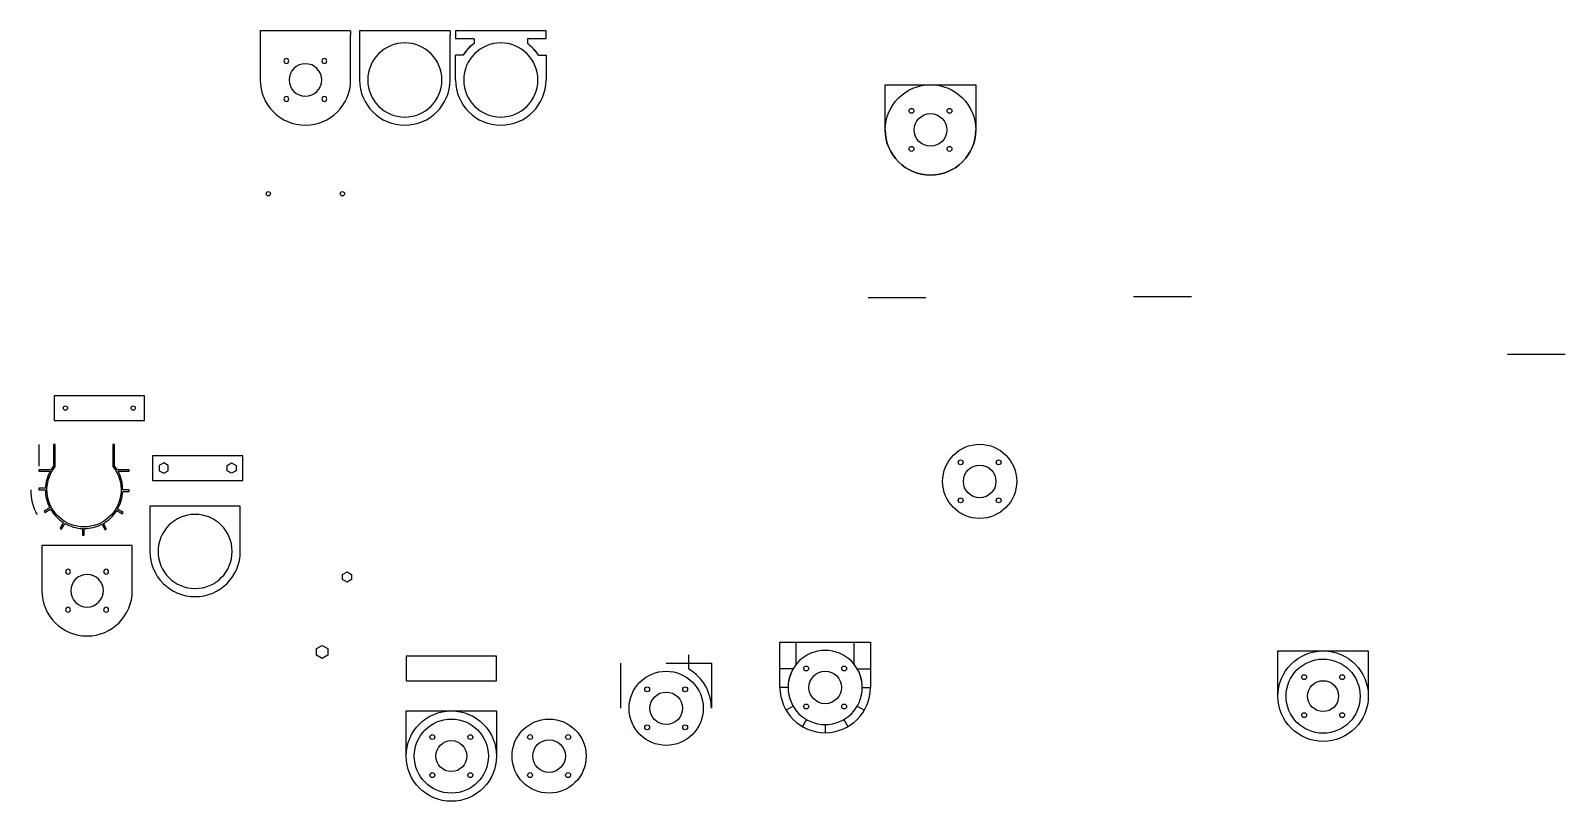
# Model space of a CAD drawing. Header units: millimetres. Extents: x -258 to 684, y -28 to 445.
import ezdxf

# ---------------------------------------------------------------- set-up
doc = ezdxf.new("R2010")
doc.units = ezdxf.units.MM
doc.header["$MEASUREMENT"] = 0

# ---------------------------------------------------------------- blocks, each defined once
blk = doc.blocks.new('A$C6a664d8b')
for p, q in [((120.19, 131.07), (120.19, 158.82)), ((120.19, 158.82), (175.69, 158.82)), ((147.94, 158.82), (175.69, 158.82)), ((175.69, 158.82), (175.69, 131.07)), ((175.69, 156.32), (175.69, 153.82))]:
    blk.add_line(p, q)
for centre, radius in [((147.94, 131.07), 27.75), ((136.27, 142.74), 1.5), ((159.61, 142.74), 1.5), ((147.94, 131.07), 10), ((136.27, 119.4), 1.5), ((159.61, 119.4), 1.5)]:
    blk.add_circle(centre, radius)

msp = doc.modelspace()

# ---------------------------------------------------------------- linework, layer by layer
for p, q in [((-61.84, 445.2, 3.94), (-117.34, 445.2, 3.94)), ((-117.34, 445.2, 3.94), (-117.34, 442.7, 3.94)), ((-61.84, 445.2, 3.94), (-61.84, 442.7, 3.94)), ((-0.79, 445.2, 3.94), (-56.29, 445.2, 3.94)), ((-56.29, 445.2, 3.94), (-56.29, 442.7, 3.94)), ((-0.79, 445.2, 3.94), (-0.79, 442.7, 3.94)), ((58.11, 445.2, 3.94), (2.61, 445.2, 3.94)), ((2.61, 445.2, 3.94), (2.61, 440.2, 3.94)), ((58.11, 440.2, 3.94), (58.11, 445.2, 3.94)), ((-117.34, 442.7, 3.94), (-117.34, 414.95, 3.94)), ((-117.34, 442.7, 3.94), (-117.34, 427.7, 3.94)), ((-61.84, 414.95, 3.94), (-61.84, 442.7, 3.94)), ((-61.84, 427.7, 3.94), (-61.84, 442.7, 3.94)), ((-56.29, 442.7, 3.94), (-56.29, 414.95, 3.94)), ((-0.79, 414.95, 3.94), (-0.79, 442.7, 3.94)), ((13.98, 440.2, 3.94), (2.61, 440.2, 3.94)), ((13.98, 440.2, 3.94), (13.98, 437.35, 3.94)), ((58.11, 440.2, 3.94), (46.73, 440.2, 3.94)), ((46.73, 440.2, 3.94), (46.73, 437.35, 3.94)), ((2.61, 414.95, 3.94), (2.61, 430.2, 3.94)), ((7.18, 430.2, 3.94), (2.61, 430.2, 3.94)), ((53.54, 430.2, 3.94), (58.11, 430.2, 3.94)), ((58.11, 430.2, 3.94), (58.11, 414.95, 3.94)), ((291.27, 281.26, 12.5), (255.77, 281.26, 12.5)), ((454.3, 281.83, 12.5), (418.8, 281.83, 12.5)), ((-188.31, 221.05), (-243.81, 221.05)), ((-243.81, 221.05), (-243.81, 206.05)), ((-188.31, 206.05), (-188.31, 221.05)), ((-243.81, 206.05), (-188.31, 206.05)), ((-253.2, 191.15), (-253.2, 177.98)), ((-243.2, 191.15), (-244.2, 191.15)), ((-244.2, 191.15), (-244.2, 177.98)), ((-243.2, 177.63), (-243.2, 191.15)), ((-206.7, 191.15), (-207.7, 191.15)), ((-207.7, 191.15), (-207.7, 177.63)), ((-206.7, 177.98), (-206.7, 191.15)), ((-127.96, 184.23), (-183.46, 184.23)), ((-183.46, 184.23), (-183.46, 169.23)), ((-127.96, 169.23), (-127.96, 184.23)), ((-245.72, 175.78), (-253.2, 175.78)), ((-253.2, 175.78), (-253.2, 174.78)), ((-253.2, 174.78), (-246.3, 174.78)), ((-197.7, 175.78), (-205.18, 175.78)), ((-204.6, 174.78), (-197.7, 174.78)), ((-197.7, 174.78), (-197.7, 175.78)), ((-249.18, 164.4), (-253.2, 164.4)), ((-253.2, 164.4), (-253.2, 163.4)), ((-253.2, 163.4), (-249.2, 163.4)), ((-201.72, 162.4), (-197.7, 162.4)), ((-197.7, 163.4), (-201.7, 163.4)), ((-197.7, 162.4), (-197.7, 163.4)), ((-183.46, 169.23), (-127.96, 169.23)), ((-246.5, 152.4), (-249.98, 150.39)), ((-249.48, 149.53), (-246.02, 151.53)), ((-201.42, 149.53), (-204.88, 151.53)), ((-185.03, 153.35), (-185.03, 125.6)), ((-129.53, 153.35), (-185.03, 153.35)), ((-129.53, 125.6), (-129.53, 153.35)), ((-249.98, 150.39), (-249.48, 149.53)), ((-238.18, 143.35), (-240.19, 139.87)), ((-239.32, 139.37), (-237.32, 142.83)), ((-214.45, 142.35), (-212.44, 138.87)), ((-211.57, 139.37), (-213.57, 142.83)), ((-205.4, 150.67), (-201.92, 148.66)), ((-201.92, 148.66), (-201.42, 149.53)), ((-240.19, 139.87), (-239.32, 139.37)), ((-226.45, 139.67), (-226.45, 135.65)), ((-226.45, 135.65), (-225.45, 135.65)), ((-225.45, 135.65), (-225.45, 139.65)), ((-212.44, 138.87), (-211.57, 139.37)), ((-195.84, 129.25, 3.94), (-251.34, 129.25, 3.94)), ((-251.34, 129.25, 3.94), (-251.34, 101.5, 3.94)), ((-195.84, 101.5, 3.94), (-195.84, 129.25, 3.94)), ((201.73, 42.11), (201.73, 69.86)), ((201.73, 69.86), (257.23, 69.86)), ((211.73, 56.34), (211.73, 69.86)), ((229.48, 69.86), (257.23, 69.86)), ((247.23, 56.34), (247.23, 69.86)), ((257.23, 69.86), (257.23, 42.11)), ((27.75, 61.28), (-27.75, 61.28)), ((-27.75, 61.28), (-27.75, 46.28)), ((27.75, 46.28), (27.75, 61.28)), ((104.14, 29.32), (104.14, 57.07)), ((131.89, 57.07), (145.77, 57.07)), ((145.77, 53.35), (145.77, 62.07)), ((145.77, 57.07), (159.64, 57.07)), ((159.64, 57.07), (159.64, 29.32)), ((507.37, 36.78), (507.37, 64.53)), ((507.37, 64.53), (562.87, 64.53)), ((535.12, 64.53), (562.87, 64.53)), ((562.87, 64.53), (562.87, 36.78)), ((562.87, 62.03), (562.87, 59.53)), ((159.64, 54.57), (159.64, 52.07)), ((209.78, 53.49), (201.73, 53.49)), ((249.18, 53.49), (257.23, 53.49)), ((-27.75, 46.28), (27.75, 46.28)), ((206.73, 42.11), (201.73, 42.11)), ((252.23, 42.11), (257.23, 42.11)), ((209.78, 30.74), (205.45, 28.24)), ((249.18, 30.74), (253.51, 28.24)), ((-27.75, 0), (-27.75, 27.75)), ((-27.75, 27.75), (27.75, 27.75)), ((0, 27.75), (27.75, 27.75)), ((27.75, 27.75), (27.75, 0)), ((27.75, 25.25), (27.75, 22.75)), ((206.73, 26.22), (206.73, 26.22)), ((206.73, 26.22), (206.73, 26.22)), ((218.1, 22.41), (215.6, 18.08)), ((229.48, 19.36), (229.48, 14.36)), ((240.85, 22.41), (243.35, 18.08)), ((512.37, 20.89), (512.37, 20.89)), ((512.37, 20.89), (512.37, 20.89)), ((109.14, 13.43), (109.14, 13.43)), ((109.14, 13.43), (109.14, 13.43)), ((-22.75, -15.89), (-22.75, -15.89)), ((-22.75, -15.89), (-22.75, -15.89))]:
    msp.add_line(p, q)
at = {"extrusion": (0, -1.22465e-16, -1)}
msp.add_line((683.78, 246.39, 2.5), (648.28, 246.39, 2.5), dxfattribs=at)
for points in [[(-173.77, 178.32), (-176.52, 179.91), (-179.27, 178.32), (-179.27, 175.14), (-176.52, 173.56), (-173.77, 175.14), (-173.77, 178.32)], [(-137.65, 178.32), (-134.9, 179.91), (-132.15, 178.32), (-132.15, 175.14), (-134.9, 173.56), (-137.65, 175.14), (-137.65, 178.32)], [(-66.79, 111.47), (-64.04, 113.05), (-61.29, 111.47), (-61.29, 108.29), (-64.04, 106.7), (-66.79, 108.29), (-66.79, 111.47)], [(-82.71, 65.93), (-79.26, 67.92), (-75.81, 65.93), (-75.81, 61.95), (-79.26, 59.95), (-82.71, 61.95), (-82.71, 65.93)]]:
    msp.add_lwpolyline(points)
at = {"extrusion": (0, 0, -1)}
for centre, radius in [((28.54, 414.95, -3.94), 22.75), ((-30.36, 414.95, -3.94), 22.75), ((101.25, 426.61, -3.94), 1.5), ((89.59, 414.95, -3.94), 10), ((77.92, 426.61, -3.94), 1.5), ((101.25, 403.28, -3.94), 1.5), ((77.92, 403.28, -3.94), 1.5), ((157.28, 125.6), 22.75), ((235.25, 113.17, -3.94), 1.5), ((211.92, 113.17, -3.94), 1.5), ((223.59, 101.5, -3.94), 10), ((235.25, 89.83, -3.94), 1.5), ((211.92, 89.83, -3.94), 1.5)]:
    msp.add_circle(centre, radius, dxfattribs=at)
for centre, radius in [((-112.34, 345.11, 3.94), 1.32), ((-66.84, 345.11, 3.94), 1.32), ((-236.87, 213.55), 1.32), ((-195.25, 213.55), 1.32), ((324.3, 168.59), 22.75), ((312.63, 180.26), 1.5), ((335.96, 180.26), 1.5), ((324.3, 168.59), 10), ((312.63, 156.93), 1.5), ((335.96, 156.93), 1.5), ((535.12, 36.78), 27.75), ((535.12, 36.78), 22.75), ((131.89, 29.32), 22.75), ((217.81, 53.78), 1.5), ((229.48, 42.11), 10), ((241.15, 53.78), 1.5), ((523.46, 48.45), 1.5), ((546.79, 48.45), 1.5), ((120.22, 40.99), 1.5), ((131.89, 29.32), 10), ((143.56, 40.99), 1.5), ((535.12, 36.78), 9.5), ((217.81, 30.45), 1.5), ((241.15, 30.45), 1.5), ((0, 0), 27.75), ((0, 0), 22.75), ((60, 0), 22.75), ((120.22, 17.65), 1.5), ((143.56, 17.65), 1.5), ((523.46, 25.11), 1.5), ((546.79, 25.11), 1.5), ((-11.67, 11.67), 1.5), ((0, 0), 9.5), ((11.67, 11.67), 1.5), ((48.33, 11.67), 1.5), ((60, 0), 10), ((71.67, 11.67), 1.5), ((-11.67, -11.67), 1.5), ((11.67, -11.67), 1.5), ((48.33, -11.67), 1.5), ((71.67, -11.67), 1.5)]:
    msp.add_circle(centre, radius)
for centre, radius, start, end in [((30.36, 414.95, 3.94), 27.75, 126.1634, 146.66388), ((30.36, 414.95, 3.94), 27.75, 130.42972, 146.66388), ((30.36, 414.95, 3.94), 27.75, 130.42972, 142.84593), ((30.36, 414.95, 3.94), 27.75, 33.33612, 53.8366), ((30.36, 414.95, 3.94), 27.75, 37.15407, 49.57028), ((30.36, 414.95, 3.94), 27.75, 37.15407, 49.57028), ((30.36, 414.95, 3.94), 27.75, 33.33612, 49.57028), ((-89.59, 414.95, 3.94), 27.75, 180, 0), ((-28.54, 414.95, 3.94), 27.75, 180, 0), ((30.36, 414.95, 3.94), 27.75, 180, 0), ((294.12, 384.31, 2.5), 27.75, 180, 0), ((-225.45, 163.4), 23.75, 151.38332, 177.58683), ((-225.45, 163.4), 23.75, 142.13635, 148.59711), ((-225.45, 163.4), 23.75, 31.40289, 37.86365), ((-225.45, 163.4), 23.75, 0, 28.61668), ((-225.45, 163.4), 32.75, 180, 207.58683), ((-225.45, 163.4), 23.75, 180, 207.58683), ((-225.45, 163.4), 23.75, 330, 357.58683), ((-225.45, 163.4), 23.75, 210, 237.58683), ((-225.45, 163.4), 23.75, 240, 267.58683), ((-225.45, 163.4), 23.75, 270, 297.58683), ((-225.45, 163.4), 23.75, 300, 327.58683), ((-157.28, 125.6), 27.75, 180, 0), ((-223.59, 101.5, 3.94), 27.75, 180, 360), ((229.48, 42.11), 22.75, 0, 180), ((131.89, 29.32), 27.75, 0, 60), ((229.48, 42.11), 22.75, 141.2807, 180), ((229.48, 42.11), 22.75, 0, 38.7193), ((229.48, 42.11), 27.75, 180, 0), ((229.48, 42.11), 22.75, 180, 0)]:
    msp.add_arc(centre, radius, start, end)
msp.add_arc((225.45, 163.4), 22.75, 141.2807, 38.7193, dxfattribs=at)

# ---------------------------------------------------------------- block references
msp.add_blockref('A$C6a664d8b', (146.18, 253.24, 2.5))

doc.saveas('drawing.dxf')
